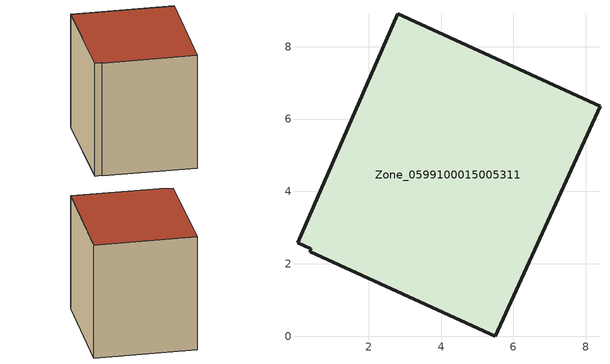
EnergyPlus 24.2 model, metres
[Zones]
Zone_0599100015005311
 floor ground (C_G): 0.39,2.33 0.4,2.41 0.03,2.58 2.8,8.91 8.39,6.36 5.5,0 z0.79
 wall outside (C_F): 5.5,0 8.39,6.36 2.8,8.91 0.03,2.58 0.4,2.41 0.39,2.33 5.5,0 z0.79:8.01
 roof outside (C_R): 0.4,2.41 0.39,2.33 5.5,0 8.39,6.36 2.8,8.91 0.03,2.58 z8.01
[BUILDING]
Pand.0599100015005311: North Axis=0; Terrain=City; Loads Convergence Tolerance Value=0.04; Temperature Convergence Tolerance Value=0.4; Solar Distribution=FullExterior; Maximum Number of Warmup Days=25; Minimum Number of Warmup Days=1
[Site:Location]
Rotterdam.The.Hague.AP_ZH_NLD Design_Conditions: Latitude=51.96; Longitude=4.45; Time Zone=1; Elevation=-4.5
[SITE:GROUNDTEMPERATURE:BUILDINGSURFACE]
18, 18, 18, 18, 18, 18, 18, 18, 18, 18, 18, 18
[MATERIAL] Thermal Absorptance=0.9; Solar Absorptance=0.7; Visible Absorptance=0.7
Name | Roughness | Thickness | Conductivity | Density | Specific Heat
G.TC.1965-1974 | MediumSmooth | 0.15 | 0.882353 | 540 | 1210
F.TC.1965-1974 | Rough | 0.3 | 0.697674 | 1920 | 840
R.TC.1965-1974 | MediumRough | 0.2 | 0.232558 | 1500 | 1000
[CONSTRUCTION]
C_G: G.TC.1965-1974
C_F: F.TC.1965-1974
C_R: R.TC.1965-1974
[ZONE]
Zone_0599100015005311: Type=1; Multiplier=1; Ceiling Height=Autocalculate; Volume=Autocalculate; Floor Area=autocalculate; Part of Total Floor Area=Yes
[ZONEINFILTRATION:DESIGNFLOWRATE]
Infil_Zone_0599100015005311: Zone or ZoneList or Space or SpaceList=Zone_0599100015005311; Schedule=AlwaysOn; Design Flow Rate Calculation Method=Flow/Area; Flow Rate per Floor Area=0.003; Constant Term Coefficient=1; Temperature Term Coefficient=0; Velocity Term Coefficient=0; Velocity Squared Term Coefficient=0
[HVACTEMPLATE:ZONE:IDEALLOADSAIRSYSTEM]
Zone_0599100015005311: Maximum Heating Supply Air Temperature=50; Minimum Cooling Supply Air Temperature=13; Maximum Heating Supply Air Humidity Ratio=0.0156; Minimum Cooling Supply Air Humidity Ratio=0.0077; Heating Limit=NoLimit; Cooling Limit=NoLimit; Dehumidification Control Type=ConstantSensibleHeatRatio; Cooling Sensible Heat Ratio=0.7; Dehumidification Setpoint=60; Humidification Control Type=None; Humidification Setpoint=30; Outdoor Air Method=None; Outdoor Air Flow Rate per Person=0.00944; Outdoor Air Flow Rate per Zone Floor Area=0; Outdoor Air Flow Rate per Zone=0; Demand Controlled Ventilation Type=None; Outdoor Air Economizer Type=NoEconomizer; Heat Recovery Type=None; Sensible Heat Recovery Effectiveness=0.7; Latent Heat Recovery Effectiveness=0.65
[ZONECONTROL:THERMOSTAT]
ThermostatControl_Zone_0599100015005311: Zone or ZoneList=Zone_0599100015005311; Control Type Schedule=DualSetpointControlType; Control 1=Thermostat_Zone_0599100015005311; Temperature Difference Between Cutout And Setpoint=0
[THERMOSTATSETPOINT:DUALSETPOINT]
Thermostat_Zone_0599100015005311: Heating Setpoint Temperature Schedule=HeatingSetpoint_Zone_0599100015005311; Cooling Setpoint Temperature Schedule=CoolingSetpoint_Zone_0599100015005311
[SCHEDULE:COMPACT]
HeatingSetpoint_Zone_0599100015005311: Through: 12/31, For: AllDays, Until: 24:00, 21
CoolingSetpoint_Zone_0599100015005311: Through: 12/31, For: AllDays, Until: 24:00, 24
DualSetpointControlType: Through: 12/31, For: AllDays, Until: 24:00, 4
AlwaysOn: Through: 12/31, For: AllDays, Until: 24:00, 1
